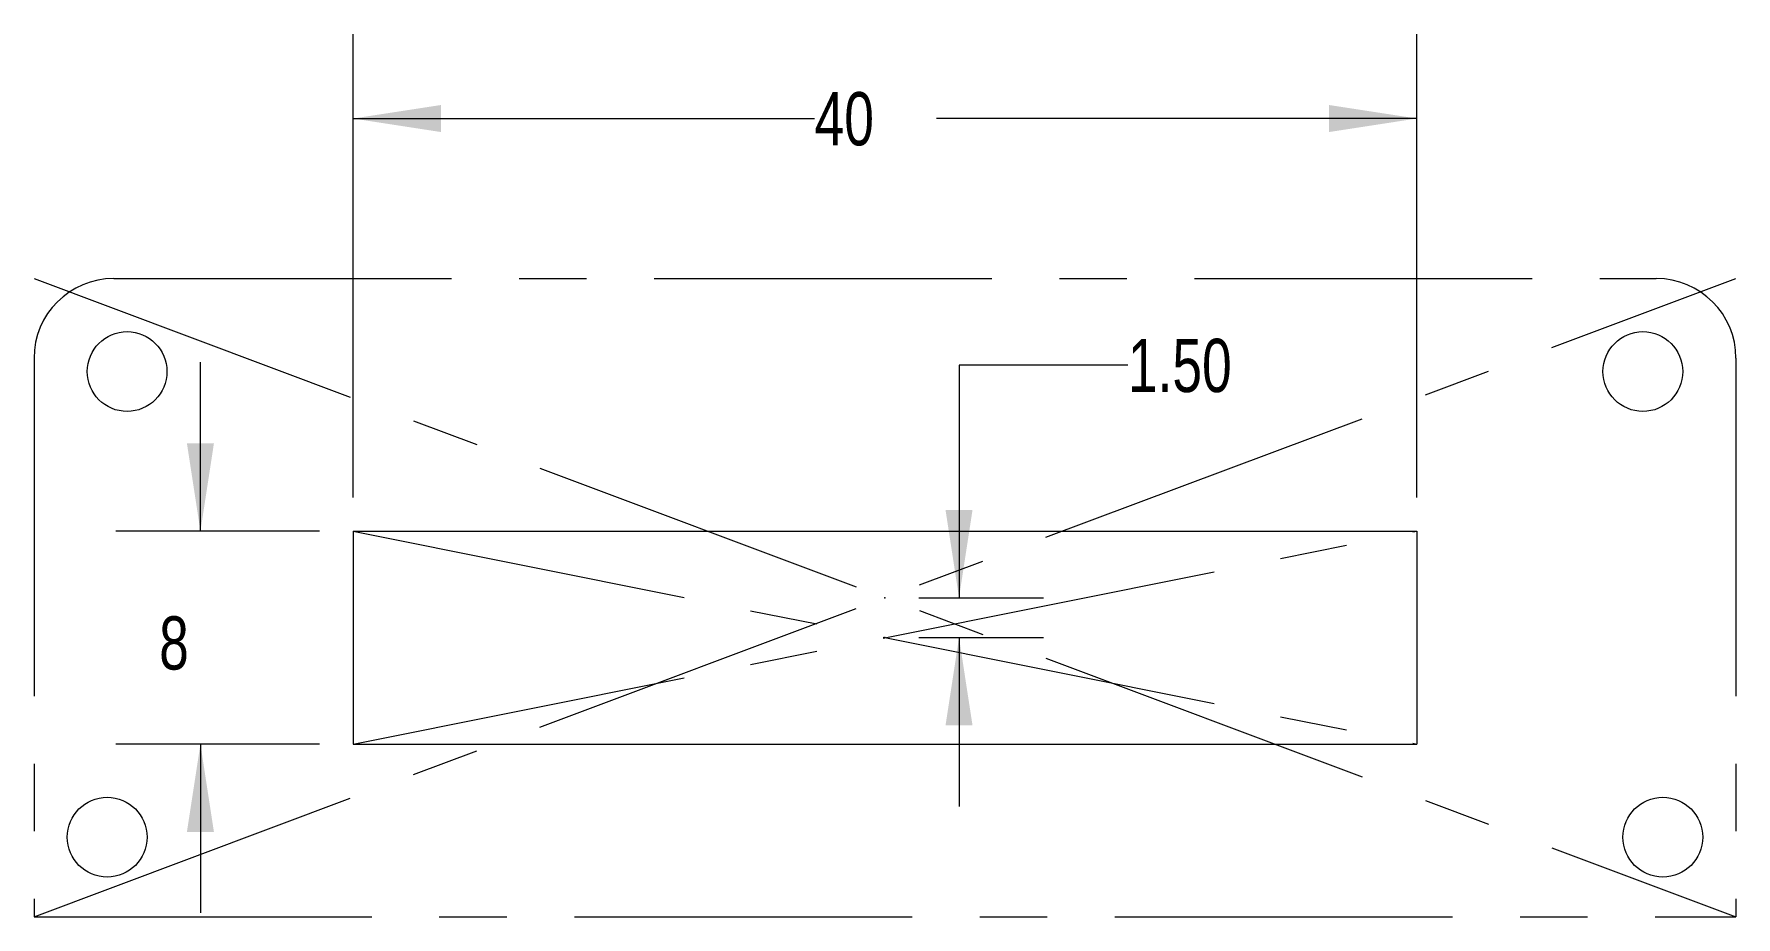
# Model space of a CAD drawing. Header units: millimetres. Extents: x 59.3 to 123.3, y 140.8 to 174.
import ezdxf

# ---------------------------------------------------------------- set-up
doc = ezdxf.new("R2010")
doc.units = ezdxf.units.MM
doc.header["$PDSIZE"] = -1
doc.linetypes.add('CENTERX2', pattern=[20.32, 12.7, -2.54, 2.54, -2.54])
doc.styles.add('SLDTEXTSTYLE0', font='TXT', dxfattribs={"width": 0.75})
doc.dimstyles.new('SLDDIMSTYLE0', dxfattribs={"dimtxt": 2, "dimasz": 3.302, "dimexe": 0, "dimexo": 0.0625, "dimgap": 0.5, "dimtad": 0, "dimtih": 1, "dimtoh": 1, "dimrnd": 1e-09, "dimzin": 4, "dimdsep": 46, "dimtxsty": 'SLDTEXTSTYLE0', "dimsah": 1, "dimcen": 0.09, "dimadec": 0, "dimazin": 1, "dimtfac": 1, "dimtmove": 0, "dimatfit": 0, "dimfxl": 1, "dimfrac": 2, "dimtolj": 1, "dimtzin": 12, "dimarcsym": 0})
doc.dimstyles.new('SLDDIMSTYLE1', dxfattribs={"dimtxt": 2, "dimasz": 3.302, "dimexe": 0, "dimexo": 0.0625, "dimgap": 0.5, "dimtad": 0, "dimtih": 1, "dimtoh": 1, "dimrnd": 1e-09, "dimzin": 12, "dimdsep": 46, "dimtxsty": 'SLDTEXTSTYLE0', "dimsah": 1, "dimcen": 0.09, "dimadec": 0, "dimazin": 3, "dimtfac": 1, "dimtofl": 0, "dimtmove": 0, "dimatfit": 3, "dimfxl": 1, "dimfrac": 2, "dimtolj": 1, "dimtzin": 12, "dimarcsym": 0})
doc.dimstyles.new('SLDDIMSTYLE2', dxfattribs={"dimtxt": 2, "dimasz": 3.302, "dimexe": 0, "dimexo": 0.0625, "dimgap": 0.5, "dimtad": 0, "dimtih": 1, "dimtoh": 1, "dimrnd": 1e-09, "dimzin": 12, "dimdsep": 46, "dimtxsty": 'SLDTEXTSTYLE0', "dimsah": 1, "dimcen": 0.09, "dimadec": 0, "dimazin": 3, "dimtfac": 1, "dimtmove": 0, "dimatfit": 0, "dimfxl": 1, "dimfrac": 2, "dimtolj": 1, "dimtzin": 12, "dimarcsym": 0})

# ---------------------------------------------------------------- blocks, each defined once
blk = doc.blocks.new('_D')
at = {"color": 7, "linetype": 'Continuous', "lineweight": 0}
for p, q in [((100.42, 161.506), (94.07, 161.506)), ((94.07, 161.506), (94.07, 152.767)), ((92.556, 152.767), (97.245, 152.767)), ((92.556, 151.267), (97.245, 151.267)), ((94.07, 151.267), (94.07, 144.917))]:
    blk.add_line(p, q, dxfattribs=at)
for points in [[(94.07, 152.767), (94.578, 156.069), (93.562, 156.069)], [(94.07, 151.267), (93.562, 147.965), (94.578, 147.965)]]:
    blk.add_solid(points, dxfattribs=at)
at = {"color": 7, "linetype": 'Continuous', "lineweight": 0, "insert": (100.42, 162.497, 0.1), "char_height": 2, "attachment_point": 1, "style": 'SLDTEXTSTYLE0'}
blk.add_mtext('1.50', dxfattribs=at)
blk = doc.blocks.new('_D_1')
at = {"color": 7, "linetype": 'Continuous', "lineweight": 0}
for p, q in [((71.286, 156.537), (71.286, 173.953)), ((111.286, 156.537), (111.286, 173.953)), ((71.286, 170.778), (88.639, 170.778)), ((111.286, 170.778), (93.22, 170.778))]:
    blk.add_line(p, q, dxfattribs=at)
for points in [[(71.286, 170.778), (74.588, 170.27), (74.588, 171.286)], [(111.286, 170.778), (107.984, 171.286), (107.984, 170.27)]]:
    blk.add_solid(points, dxfattribs=at)
at = {"color": 7, "linetype": 'Continuous', "lineweight": 0, "insert": (88.639, 171.769, 0.1), "char_height": 2, "attachment_point": 1, "style": 'SLDTEXTSTYLE0'}
blk.add_mtext('40', dxfattribs=at)
blk = doc.blocks.new('_D_2')
at = {"color": 7, "linetype": 'Continuous', "lineweight": 0}
for p, q in [((65.543, 155.267), (65.543, 161.617)), ((70.016, 155.267), (62.368, 155.267)), ((70.016, 147.267), (62.368, 147.267)), ((65.543, 147.267), (65.543, 140.917))]:
    blk.add_line(p, q, dxfattribs=at)
for points in [[(65.543, 155.267), (66.051, 158.569), (65.035, 158.569)], [(65.543, 147.267), (65.035, 143.965), (66.051, 143.965)]]:
    blk.add_solid(points, dxfattribs=at)
at = {"color": 7, "linetype": 'Continuous', "lineweight": 0, "insert": (63.991, 152.066, 0.1), "char_height": 2, "attachment_point": 1, "style": 'SLDTEXTSTYLE0'}
blk.add_mtext('8', dxfattribs=at)

msp = doc.modelspace()

# ---------------------------------------------------------------- linework, layer by layer
at = {"color": 7, "linetype": 'CENTERX2', "lineweight": 0}
for p, q in [((59.286, 164.767), (123.286, 140.767)), ((59.286, 140.767), (123.286, 164.767)), ((62.286, 164.767), (120.286, 164.767)), ((59.286, 161.767), (59.286, 140.767)), ((123.286, 161.767), (123.286, 140.767)), ((71.286, 155.267), (111.286, 147.267)), ((71.286, 147.267), (111.286, 155.267)), ((59.286, 140.767), (123.286, 140.767))]:
    msp.add_line(p, q, dxfattribs=at)
at = {"color": 7, "linetype": 'Continuous', "lineweight": 0}
for p, q in [((71.286, 155.267), (111.286, 155.267)), ((71.286, 155.267), (71.286, 147.267)), ((111.286, 155.267), (111.286, 147.267)), ((71.286, 147.267), (111.286, 147.267))]:
    msp.add_line(p, q, dxfattribs=at)
at = {"color": 7, "linetype": 'CENTERX2', "lineweight": 0}
for centre in [(62.786, 161.267), (119.786, 161.267), (62.036, 143.767), (120.536, 143.767)]:
    msp.add_circle(centre, 1.5, dxfattribs=at)
for centre, start, end in [((62.286, 161.767), 90, 180), ((120.286, 161.767), 0, 90)]:
    msp.add_arc(centre, 3, start, end, dxfattribs=at)
at = {"color": 7, "linetype": 'Continuous', "lineweight": 0}
for p in [(91.286, 152.767), (91.286, 151.267)]:
    msp.add_point(p, dxfattribs=at)

# ---------------------------------------------------------------- dimensions: what is measured, and where the dimension line sits
dim = msp.add_linear_dim(base=(111.286, 170.778), p1=(71.286, 155.267), p2=(111.286, 155.267), dimstyle='SLDDIMSTYLE1', dxfattribs=at)
dim.commit()
dim.dimension.update_dxf_attribs({"geometry": '_D_1', "text_midpoint": (90.929, 170.778), "dimtype": 160})
for base, p1, p2, dimstyle, picture, middle in [((94.07, 151.267), (91.286, 152.767), (91.286, 151.267), 'SLDDIMSTYLE0', '_D', (94.07, 161.506)), ((65.543, 147.267), (71.286, 155.267), (71.286, 147.267), 'SLDDIMSTYLE2', '_D_2', (65.543, 151.075))]:
    dim = msp.add_linear_dim(base=base, p1=p1, p2=p2, angle=90, dimstyle=dimstyle, dxfattribs=at)
    dim.commit()
    dim.dimension.update_dxf_attribs({"geometry": picture, "text_midpoint": middle, "dimtype": 160})

doc.saveas('drawing.dxf')
